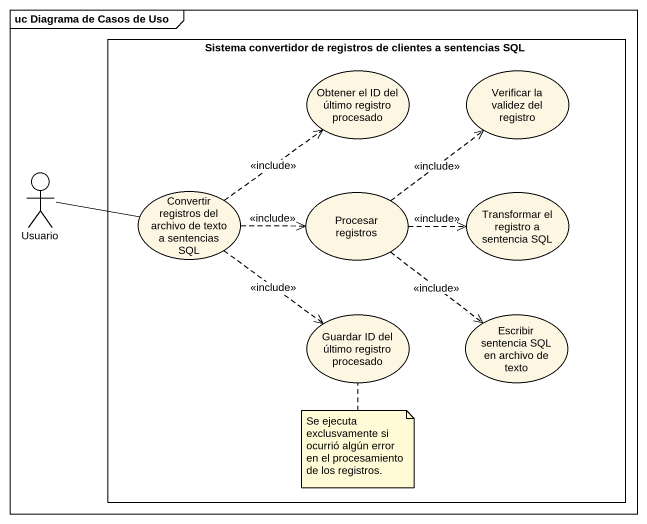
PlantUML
@startuml
mainframe uc Diagrama de Casos de Uso
rectangle "Sistema convertidor de registros de clientes a sentencias SQL" as Sistema_convertidor_de {
  usecase "Obtener el ID del último registro procesado" as Obtener_el_ID_del_último
  usecase "Verificar la validez del registro" as Verificar_la_validez_del
  usecase "Convertir registros del archivo de texto a sentencias SQL" as Convertir_registros_del
  usecase "Procesar registros" as Procesar_registros
  usecase "Transformar el registro a sentencia SQL" as Transformar_el_registro_a
  usecase "Guardar ID del último registro procesado" as Guardar_ID_del_último
  usecase "Escribir sentencia SQL en archivo de texto" as Escribir_sentencia_SQL_en
}
actor Usuario
Usuario -right- Convertir_registros_del
Convertir_registros_del .up.> Obtener_el_ID_del_último : <<include>>
Convertir_registros_del .right.> Procesar_registros : <<include>>
Convertir_registros_del ..> Guardar_ID_del_último : <<include>>
Procesar_registros .up.> Verificar_la_validez_del : <<include>>
Procesar_registros .right.> Transformar_el_registro_a : <<include>>
Procesar_registros ..> Escribir_sentencia_SQL_en : <<include>>
note bottom of Guardar_ID_del_último : Se ejecuta exclusvamente si ocurrió algún error en el procesamiento de los registros.
@enduml
